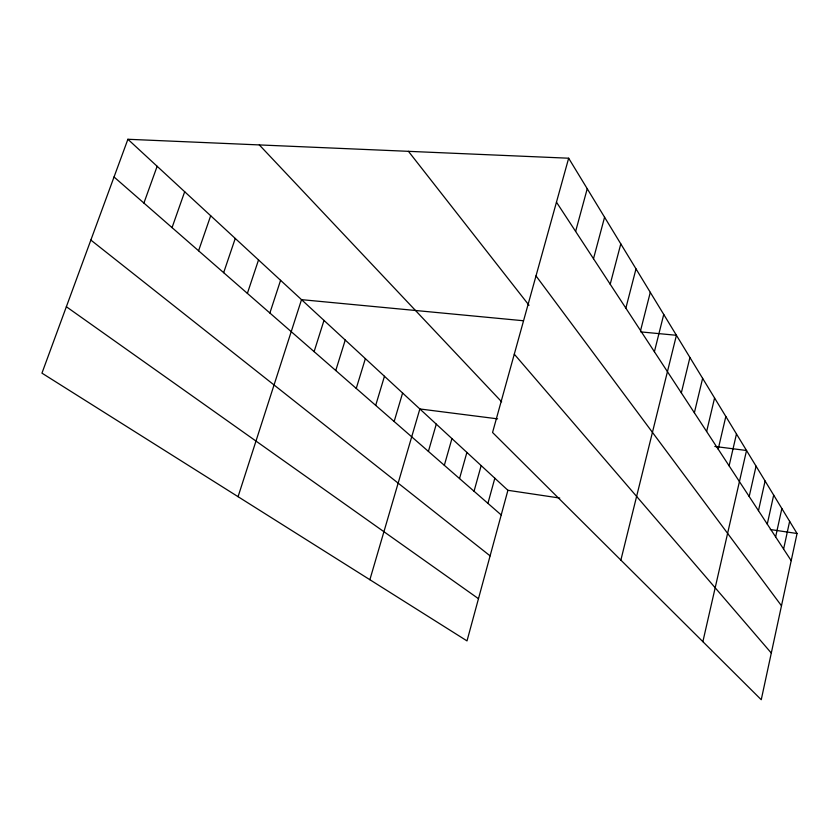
<?xml version="1.0" encoding="UTF-8"?>
<svg xmlns="http://www.w3.org/2000/svg" width="839" height="839" viewBox="0 0 839 839"><rect width="100%" height="100%" fill="white"/><g stroke="black" fill="none" stroke-linecap="round" stroke-linejoin="round"><path stroke-width="1.26" d="M568.664 158.214L797.05 533.51L761.246 699.726L492.556 432.484L568.664 158.214L127.895 139.274L41.95 373.145L467.008 640.902L507.91 490.301L127.895 139.274M783.605 549.063L789.635 521.323M775.635 536.897L781.854 508.539M767.266 524.113L773.684 495.115M758.466 510.668L765.095 481.009M749.196 496.52L756.054 466.148M702.872 641.667L746.532 450.491L714.828 446.463M729.112 465.834L736.474 433.962M718.194 449.159L725.829 416.48M706.637 431.508L714.576 397.98M694.367 412.767L702.631 378.347M681.331 392.851L689.931 357.487M620.87 560.106L676.423 335.285L640.755 331.898M654.399 351.73L663.743 314.447M640.566 330.608L650.288 292.35M625.863 308.144L636.004 268.868M610.205 284.232L620.797 243.876M593.498 258.716L604.573 217.228M575.627 231.417L587.237 188.733M487.92 503.358L494.832 478.22M474.045 491.245L481.167 465.603M459.531 478.576L466.893 452.41M444.334 465.309L451.938 438.598M428.404 451.403L436.28 424.135M369.873 579.718L419.857 408.96L497.611 418.85M394.152 421.503L402.605 393.03M375.694 405.384L384.461 376.271M356.25 388.426L365.374 358.631M335.757 370.534L345.238 340.036M314.111 351.635L323.99 320.404M238.066 496.688L301.526 299.649L523.358 320.739M269.875 313.02L280.583 280.31M247.379 293.388L258.527 259.933M223.656 272.675L235.256 238.444M198.581 250.788L210.683 215.749M172.047 227.621L184.685 191.732M143.909 203.059L157.145 166.279M507.91 490.301L559.77 498.051M770.307 529.514L797.05 533.51M66.354 306.728L478.471 598.689M90.853 240.059L490.102 555.869M114.041 176.987L501.208 514.957M259.314 144.916L501.659 401.829M514.286 354.173L771.303 653.046M408.446 151.335L529.021 305.281M536.006 275.905L781.487 605.779M556.467 202.168L791.198 560.662"/></g></svg>
